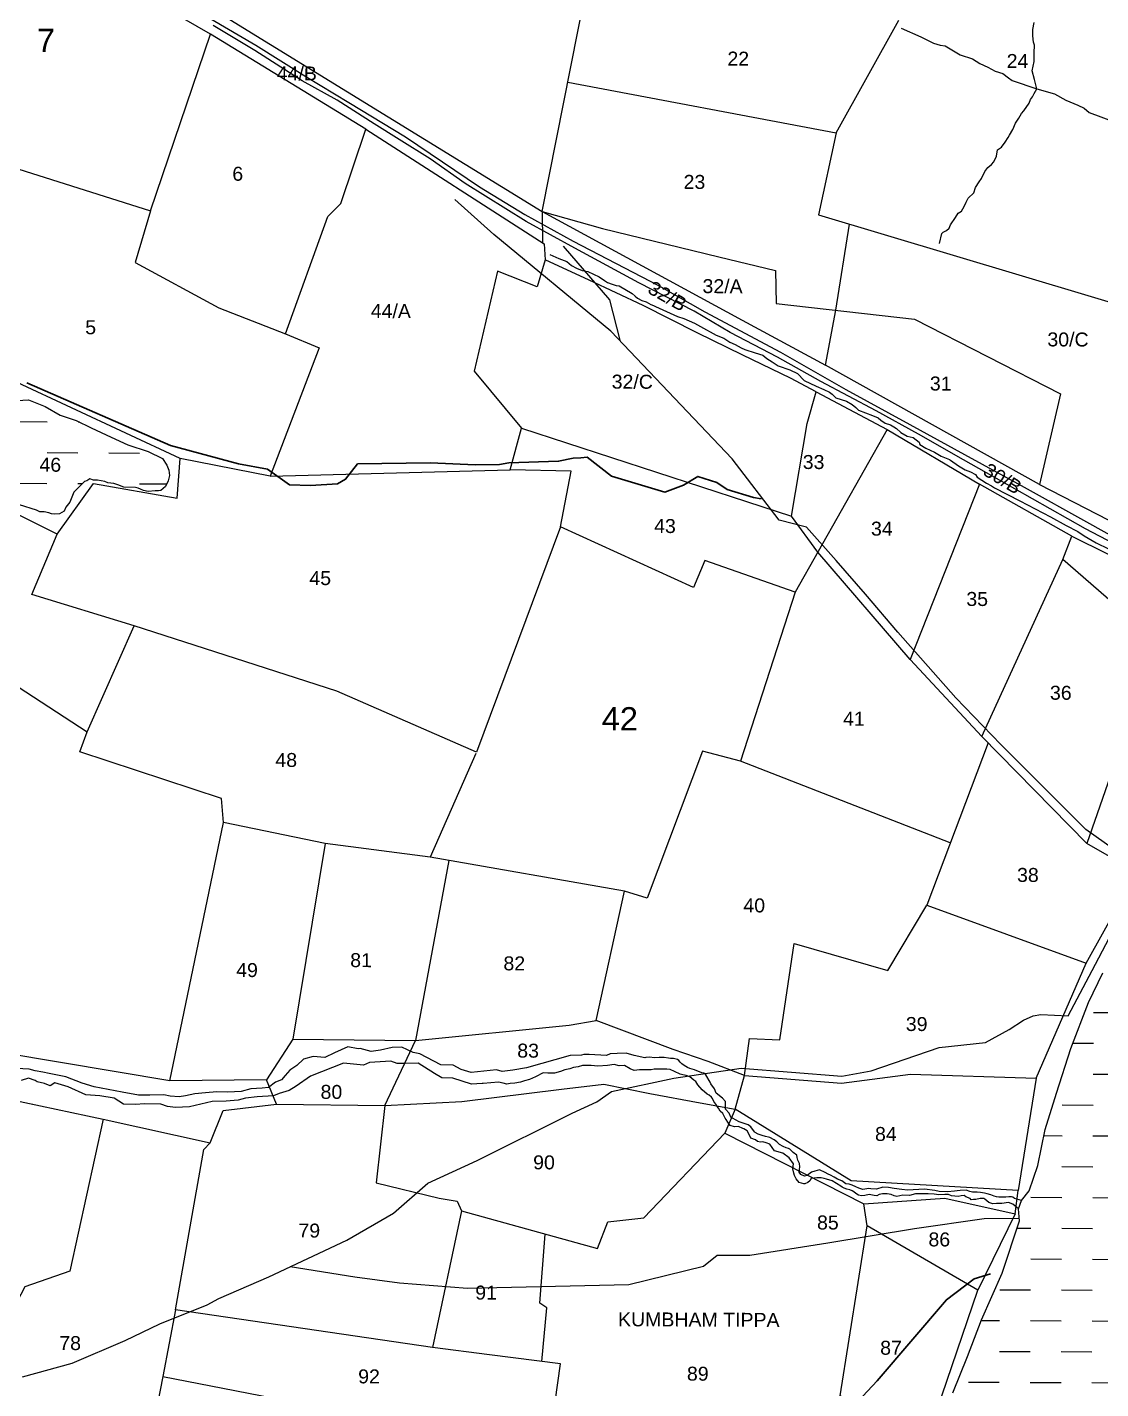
# Model space of a CAD drawing. Header units: inches. Extents: x 304037 to 460575, y 1453943 to 1639883.
# Drawn here: x 336731 to 337661, y 1600364 to 1601543 of the extents above; entities that cross this region are included whole.
import ezdxf

# ---------------------------------------------------------------- set-up
doc = ezdxf.new("R2010")
doc.units = ezdxf.units.IN
doc.header["$MEASUREMENT"] = 0
doc.linetypes.add('ACAD_ISO02W100', pattern=[15, 12, -3])
doc.linetypes.add('ACAD_ISO07W100', pattern=[3, 0, -3])
for name, color, linetype in [('CARTTRACK', 30, 'ACAD_ISO02W100'), ('NALA', 4, 'Continuous'), ('SURVEY_BND', 7, 'Continuous'), ('SURVEY_NO', 7, 'Continuous'), ('WATER_BODY', 4, 'Continuous')]:
    doc.layers.add(name, color=color, linetype=linetype)
doc.layers.add('FOOTPATH', color=150, linetype='ACAD_ISO07W100', lineweight=30)
doc.layers.add('ROAD', color=1, linetype='Continuous', lineweight=25)
doc.styles.get("Standard").update_dxf_attribs({"font": 'arial.ttf'})
pattern_1 = [(180, (-1012.415, -503.833), (-3.975938, -3.975937), [3.975938, -3.975938])]

# ---------------------------------------------------------------- blocks, each defined once
blk = doc.blocks.new('CHINTALAMAKURU')
at = {"layer": 'WATER_BODY', "linetype": 'ByBlock'}
h = blk.add_hatch(dxfattribs=at)
h.set_pattern_fill('DASH', color=256, scale=31.8075, angle=180, style=0)
h.set_pattern_definition(pattern_1)
h.paths.add_polyline_path([(-94.8, 77.56), (-94.49, 77.65), (-94.11, 77.92), (-93.62, 77.74), (-93.13, 77.74), (-92.16, 77.59), (-91.8, 77.43), (-91, 77.31), (-90.51, 77.14), (-89.72, 76.86), (-88.21, 76.83), (-87.86, 76.76), (-87.56, 76.61), (-87.2, 76.44), (-86.57, 76.33), (-85.7, 76.4), (-85.24, 76.42), (-84.97, 76.46), (-84.34, 76.98), (-84.03, 77.7), (-83.84, 78.37), (-83.94, 79.06), (-84.2, 79.73), (-84.75, 80.57), (-86.59, 81.46), (-89.22, 82.33), (-91.4, 83.28), (-93.97, 84.49), (-95.92, 85.42), (-97.97, 86.09), (-99.92, 87.2), (-102.04, 88.08), (-104.22, 87.92), (-106.28, 87.22), (-107.29, 85.51), (-107.83, 83.89), (-108.15, 81.69), (-108.26, 80.85), (-108.52, 79.88), (-108.89, 78.2), (-108.62, 77.24), (-107.25, 76.08), (-106.39, 75.68), (-105.19, 75.32), (-103.83, 74.82), (-103.17, 74.53), (-100.98, 73.84), (-100.53, 73.62), (-99.96, 73.64), (-99.38, 73.52), (-99.02, 73.39), (-98.59, 73.36), (-97.98, 73.38), (-97.41, 73.72), (-97.2, 74.27), (-96.67, 74.88), (-96.15, 76.2)])
h = blk.add_hatch(dxfattribs=at)
h.set_pattern_fill('DASH', color=256, scale=31.8075, angle=180, style=0)
h.set_pattern_definition(pattern_1)
h.paths.add_polyline_path([(67.16, 10.24), (60.95, 15.44), (54.38, 20.35), (48.27, 25.34), (46.4, 24.32), (43.29, 22.57), (39.66, 19.48), (36.73, 14.81), (34.89, 10.97), (32.66, 5.05), (30.82, -0.7), (29.37, -5.43), (28.46, -10.05), (27.37, -13.32), (26.36, -14.59), (25.98, -15.65), (26.13, -17.18), (23.9, -23.94), (21.27, -29.99), (19.48, -34.73), (17.64, -39.4), (16.01, -43.44), (15.82, -46.11), (17.57, -48.27), (20.6, -49.7), (24.52, -51.55), (30.15, -53.79), (35.43, -56.39), (36.68, -57.29), (37.44, -57.32), (38.99, -57.85), (40.15, -58.44), (42.99, -59.67), (44.29, -60.28), (45.56, -60.85), (47.35, -61.54), (48.02, -61.95), (49.15, -62.37), (51.51, -62.65), (52.64, -62.65), (53.62, -62.8), (55.37, -63.19), (56.36, -63.52), (57.13, -63.52), (57.96, -63.6), (59.22, -63.48), (60.26, -63.68), (62.14, -62.17), (64.52, -57.34), (66.77, -52.64), (68.99, -47.31), (70.74, -44.23), (73.65, -42.95), (77.25, -43.2), (81.65, -42.86), (88.69, -42.9), (89.53, -42.55), (91.02, -42.3), (92.33, -42.01), (93.6, -41.59), (94.86, -41.29), (96.59, -40.79), (98.11, -40.36), (99.17, -39.96), (99.95, -39.8), (101.19, -39.48), (102.43, -39), (103.66, -37.37), (99.97, -34.44), (94.26, -30.48), (89.26, -26.33), (84.64, -23.2), (80.23, -20.23), (79.65, -18.64), (79.69, -16.32), (78.47, -11.78), (77.24, -6.28), (76.06, -0.94), (74.41, 4.21)])
at = {"layer": 'CARTTRACK', "linetype": 'ByBlock'}
for points in [[(-102.26, -37.86), (-95.9, -36.1), (-89.05, -33.14), (-84.62, -30.97), (-78.53, -28.48), (-77.01, -27.67), (-70.59, -24.82), (-60.57, -20.05), (-54.56, -16.56), (-50.13, -12.67), (-43.79, -9.74), (-31.57, -3.58), (-28.41, -2.09), (-26.52, -0.76), (-18.49, 1.01), (-9.84, 2.34), (3.14, 1.34), (6.93, 2.07), (15.68, 5.1), (21.65, 5.78), (24.68, 7.44), (26.51, 8.67), (27.77, 9.23), (28.77, 9.43), (32.26, 9.25), (35.36, 15.12), (39.25, 22.65)], [(39.51, 29.73), (34.43, 33.27), (30.04, 37.64), (23.44, 44.2), (17.62, 50.19), (10.12, 58.62), (5.92, 63.49), (2.14, 67.79), (-1.73, 72.08), (-5.23, 72.97), (-11.34, 80.87), (-27.03, 97.26), (-42.19, 109.65), (-47.25, 114.14)], [(-33.26, 108.19), (-27.25, 101.29), (-25.89, 96.07)], [(-67.83, -23.5), (-59.49, -24.81), (-53.74, -25.56), (-44.96, -26.19), (-24.21, -25.64), (-14.58, -23.22), (-12.83, -21.79), (-8.62, -21.79), (1.43, -20.12), (12.6, -18.25), (21.57, -16.91), (26.1, -16.86)]]:
    blk.add_lwpolyline(points, dxfattribs=at)
at = {"layer": 'FOOTPATH', "linetype": 'ByBlock'}
for points in [[(-102.29, 90.27), (-83.74, 82.27), (-74.94, 79.95), (-71.22, 79.26), (-68.36, 77.25), (-65.66, 77.19), (-62.2, 77.4), (-61.15, 78), (-59.62, 79.98), (-50.2, 80.19), (-44.46, 79.92), (-41.34, 79.98), (-40.1, 80.22), (-33.71, 80.45), (-31.82, 80.87), (-30.86, 80.9), (-30.01, 80.99), (-26.89, 78.56), (-20, 76.52), (-17.6, 77.42), (-15.76, 78.56), (-13.3, 77.78), (-11.95, 76.91), (-8.58, 75.89), (-7.59, 75.71)], [(1.09, -45.23), (7.88, -37.92), (16.74, -27.4), (20.33, -24.7), (22.43, -24.04)]]:
    blk.add_lwpolyline(points, dxfattribs=at)
at = {"layer": 'NALA', "linetype": 'ByBlock'}
for points in [[(15.27, 108.74), (15.57, 110.01), (15.74, 110.2), (16.17, 110.39), (16.51, 110.71), (16.68, 111.16), (17.32, 112.09), (17.65, 112.63), (18.06, 112.9), (18.42, 113.53), (18.68, 114.09), (18.94, 114.58), (19.64, 115.28), (19.86, 115.97), (20.33, 116.68), (20.62, 117.13), (21.08, 118.05), (21.44, 118.57), (21.9, 118.92), (22.2, 119.3), (22.57, 120.01), (22.66, 120.82), (23.18, 121.2), (23.65, 121.83), (24.06, 122.41), (24.23, 122.73), (24.66, 123.47), (24.99, 124.26), (25.4, 124.92), (25.76, 125.53), (26.06, 125.88), (26.72, 126.87), (26.92, 127.32), (27.16, 127.67), (27.37, 128.1), (27.7, 128.73), (27.39, 129.91), (27.12, 131.03), (27.36, 132.26), (27.37, 133.36), (27.37, 134.36), (27.25, 134.75), (27.17, 135.53), (27.17, 136.35), (27.32, 137.28)], [(10.18, 136.47), (12.75, 135.36), (14.36, 134.55), (15.25, 134.29), (15.87, 134.19), (17.83, 133.04), (19.4, 132.53), (20.37, 131.95), (21.37, 131.49), (22.33, 130.98), (23.31, 130.68), (24.05, 130.12), (24.52, 129.77), (27.7, 128.73), (29.99, 128.08), (31.47, 127.26), (33.02, 126.63), (33.84, 126.24), (34.47, 125.71), (37.82, 124.47)], [(-34.97, 107.11), (-33.81, 106.56), (-32.78, 106.21), (-32.15, 105.67), (-31.5, 105.36), (-30.77, 105.05), (-30.06, 104.91), (-28.6, 104.22), (-27.9, 103.76), (-27.49, 103.51), (-26.9, 103.29), (-26.4, 103.12), (-26.01, 103.08), (-24.31, 102.13), (-23.94, 101.76), (-23.63, 101.51), (-23.09, 101.22), (-22.51, 101.04), (-21.9, 100.71), (-21.57, 100.56), (-21.3, 100.46), (-18.47, 99.19), (-17.64, 98.91), (-16.25, 98.32), (-15.49, 97.9), (-13.48, 96.77), (-12.48, 96.42), (-11.72, 95.91), (-11.03, 95.58), (-10.25, 95.18), (-9.75, 94.95), (-8.44, 94.52), (-7.46, 94.23), (-6.94, 93.8), (-6.25, 93.37), (-5.46, 92.86), (-3.97, 92.37), (-2.96, 91.9), (-2.1, 91), (-0.56, 90.28), (0.43, 89.85), (1.16, 89.51), (1.52, 89.25), (1.98, 88.79), (3.35, 88.36), (4.11, 87.92), (4.55, 87.55), (4.9, 87.18), (6.74, 86.54), (7.47, 86.21), (7.8, 85.92), (8.35, 85.53), (9.04, 85.33), (9.49, 85.08), (9.83, 84.86), (10.4, 84.34), (11.19, 83.88), (11.96, 83.71), (12.77, 83.12), (12.84, 82.82), (13.6, 82.35), (14.73, 81.85), (15.59, 81.33), (16.67, 80.88), (16.79, 80.8), (17.83, 80.07), (18.69, 79.57), (19.37, 79.32), (20.04, 78.97), (20.26, 78.64), (21.46, 77.85), (22.11, 77.52), (22.5, 77.27), (25.75, 75.62), (27.74, 74.58), (29.71, 73.56), (31.76, 72.45), (33.27, 71.7), (34.08, 71.11), (35.64, 70.25), (37.23, 69.47)], [(26.36, -14.59), (25.48, -14.33), (25.26, -14.15), (25.08, -14.09), (24.72, -14.12), (24.33, -14.17), (23.85, -14.16), (23.43, -14.17), (23.13, -14.13), (22.83, -14.03), (22.43, -13.88), (21.94, -13.72), (21.61, -13.65), (21.07, -13.55), (20.66, -13.53), (20.05, -13.54), (19.72, -13.44), (19.24, -13.26), (18.47, -13.32), (18.06, -13.37), (17.75, -13.42), (16.82, -13.48), (15.76, -13.44), (15.21, -13.32), (13.88, -13.17), (11.68, -13.32), (10.93, -13.22), (9.96, -13.08), (9.23, -12.97), (8.5, -12.93), (7.66, -13.19), (6.95, -13.15), (6.69, -13.1), (5.92, -13.25), (5.41, -13.07), (4.99, -12.91), (4.54, -12.7), (4.14, -12.57), (3.72, -12.51), (3.2, -12.16), (2.65, -11.92), (2.23, -11.67), (1.76, -11.42), (1.43, -11.28), (1.05, -11.08), (0.31, -10.75), (-0.28, -10.93), (-0.72, -11.04), (-1.28, -11.49), (-1.62, -11.56), (-2.07, -11.33), (-2.28, -11.05), (-2.28, -10.72), (-2.23, -10.37), (-2.28, -9.95), (-2.5, -9.5), (-2.56, -9.18), (-2.63, -8.87), (-3.08, -8.51), (-3.5, -8.11), (-3.71, -8.01), (-3.97, -7.9), (-4.37, -7.76), (-4.86, -7.5), (-5.2, -7.16), (-5.54, -6.91), (-6.08, -6.61), (-6.29, -6.54), (-6.68, -6.49), (-7.1, -6.36), (-7.59, -6.16), (-7.98, -5.97), (-8.06, -5.87), (-8.57, -5.24), (-8.88, -4.97), (-10.07, -4.6), (-10.52, -4.35), (-11.15, -4), (-11.36, -3.47), (-11.85, -2.95), (-11.84, -2), (-12.21, -1.57), (-13.04, -0.92), (-13.27, -0.37), (-13.74, 0.29), (-13.83, 0.49), (-14.38, 1.44), (-14.66, 1.65), (-14.88, 1.7), (-15.84, 2.08), (-16.46, 2.23), (-16.75, 2.37), (-17.17, 2.65), (-17.48, 2.86), (-17.69, 3.07), (-17.86, 3.26), (-18.04, 3.39), (-18.55, 3.51), (-18.94, 3.53), (-19.19, 3.55), (-19.76, 3.64), (-20.39, 3.67), (-21.04, 3.61), (-21.62, 3.67), (-22.12, 3.63), (-22.27, 3.58), (-23.63, 3.9), (-24.65, 4.17), (-25.83, 4.15), (-26.71, 4.1), (-27.19, 3.86), (-29.42, 3.98), (-30.1, 4), (-30.43, 3.89), (-31.86, 3.86), (-37.52, 2.26), (-39.27, 1.92), (-40.62, 1.76), (-41.35, 1.97), (-44.61, 1.62), (-45.93, 1.99), (-46.97, 2.56), (-48.53, 2.57), (-51.24, 4), (-52.12, 4.16), (-53.56, 4.85), (-54.84, 4.8), (-56.34, 4.46), (-57.55, 4.27), (-58.94, 4.64), (-59.21, 4.59), (-60.53, 4.87), (-62.27, 4.05), (-63.48, 3.48), (-65, 3.59), (-66.23, 3.25), (-67.12, 2.42), (-68.01, 1.83), (-68.59, 1.12), (-69.07, 0.57), (-69.86, 0.25), (-70.72, -0.44), (-71.54, -0.51), (-73.01, -0.6), (-74.24, -0.95), (-75.13, -1.01), (-76.02, -1.08), (-77.41, -1.02), (-78.85, -1.15), (-80.24, -1.31), (-81.45, -1.56), (-82.23, -1.7), (-83.42, -1.61), (-84.21, -1.43), (-86.01, -1.49), (-87.5, -1.49), (-89.6, -1.13), (-93.2, -0.47), (-94.76, 0.02), (-96.88, 0.84), (-99.02, 1.26), (-99.82, 1.42), (-100.81, 1.56), (-101.6, 1.77), (-103.22, 1.86)], [(25.98, -15.65), (25.24, -15.06), (24.7, -14.85), (23.85, -14.96), (23.13, -14.96), (22.68, -15.01), (22.18, -14.87), (21.65, -14.44), (21.53, -14.34), (21.03, -14.36), (20.48, -14.46), (20.19, -14.49), (19.9, -14.51), (19.74, -14.34), (19.2, -14.13), (18.96, -13.96), (18.59, -14.02), (18.21, -14.09), (17.35, -14.02), (16.96, -13.86), (16.49, -13.86), (15.73, -13.87), (15.11, -13.82), (14.32, -13.78), (14.15, -13.79), (12.72, -13.78), (11.92, -13.98), (11.06, -13.96), (10.3, -14.15), (9.95, -14.05), (9.58, -13.87), (9.05, -13.78), (8.46, -13.81), (8.01, -13.88), (7.71, -14.07), (7.36, -14.01), (6.74, -13.87), (6.18, -14), (5.76, -14.07), (5.38, -13.99), (5.03, -13.75), (4.76, -13.57), (4.55, -13.42), (4.26, -13.28), (3.85, -13.23), (3.52, -13.1), (3.26, -12.94), (3.09, -12.81), (1.97, -12.14), (1.22, -11.95), (0.92, -11.83), (0.55, -11.77), (-0.04, -11.75), (-0.73, -11.84), (-0.94, -12.14), (-1.18, -12.38), (-1.55, -12.57), (-1.71, -12.56), (-2.28, -12.38), (-2.7, -11.89), (-2.88, -11.48), (-3, -11.17), (-3.1, -10.62), (-3.09, -10.27), (-3.05, -9.97), (-3.6, -9.22), (-4.42, -8.59), (-5.48, -8.32), (-6.1, -7.44), (-6.58, -7.3), (-6.99, -7.17), (-7.31, -7.2), (-7.68, -7.11), (-7.95, -6.9), (-8.53, -6.69), (-8.71, -6.29), (-9.03, -5.76), (-9.46, -5.5), (-9.6, -5.45), (-10.16, -5.21), (-10.66, -5.24), (-11.24, -5.09), (-11.51, -4.63), (-11.74, -4.32), (-11.85, -4.12), (-12.17, -3.51), (-12.52, -3.24), (-12.75, -2.84), (-12.9, -2.61), (-13.1, -2.34), (-13.32, -2.01), (-13.53, -1.59), (-13.62, -1.44), (-13.96, -1.19), (-14.21, -1.04), (-14.86, -0.51), (-15.4, 0.14), (-15.68, 0.59), (-15.93, 0.76), (-16.44, 1.19), (-16.9, 1.36), (-17.34, 1.41), (-17.71, 1.5), (-18.41, 1.84), (-19, 2.1), (-19.42, 2.15), (-20.05, 2.17), (-21.06, 2.15), (-21.44, 2.06), (-21.97, 2.07), (-22.92, 2.03), (-23.63, 1.96), (-24.12, 2.19), (-24.88, 2.58), (-25.55, 2.57), (-26.19, 2.74), (-27.05, 2.59), (-28.3, 2.49), (-29.15, 2.6), (-29.82, 2.59), (-30.29, 2.56), (-30.83, 2.4), (-31.44, 2.32), (-31.91, 2.14), (-32.54, 2), (-33.1, 1.78), (-33.87, 1.57), (-34.73, 1.56), (-35.34, 1.61), (-36.35, 1.09), (-37.1, 0.73), (-37.74, 0.55), (-38.26, 0.4), (-38.99, 0.27), (-39.58, 0.22), (-40.03, 0.12), (-40.5, 0.27), (-41.11, 0.4), (-42.11, 0.31), (-43.09, 0.2), (-43.22, 0.19), (-44.59, 0.11), (-47, 0.85), (-48.41, 0.9), (-49.36, 1.45), (-51.46, 2.78), (-53.15, 2.75), (-54.15, 2.75), (-55.01, 3.03), (-57.72, 2.84), (-58.53, 2.48), (-61.08, 2.73), (-65.33, 1.06), (-67.19, -0.23), (-68.06, -0.82), (-69.37, -1.19), (-70.11, -1.52), (-72.21, -1.65), (-73.69, -1.83), (-74.64, -2.1), (-76.18, -2.24), (-78.01, -2.26), (-80.91, -2.98), (-82.72, -3.07), (-83.73, -2.94), (-84.6, -2.63), (-86.67, -2.63), (-87.92, -2.7), (-89.43, -2.68), (-90.63, -1.92), (-92.48, -1.61), (-94.26, -1.47), (-96.55, -0.45), (-98.26, 0.05), (-98.88, -0.33), (-99.63, -0.06), (-100.57, 0.15), (-100.83, 0.35), (-101.67, 0.63), (-102.64, 0.31)]]:
    blk.add_lwpolyline(points, dxfattribs=at)
at = {"layer": 'ROAD', "linetype": 'ByBlock'}
for points in [[(-78.76, 137.29), (-72.97, 133.92), (-66.49, 129.89), (-60.95, 126.55), (-53.62, 122.16), (-44.07, 115.75), (-38.2, 112.22), (-31.94, 108.84), (-20.94, 103.14), (-14.95, 99.8), (-5.16, 94.62), (3.29, 89.87), (11.54, 85.4), (18.6, 81.55), (25.92, 77.57), (34.75, 72.72), (43.6, 67.84)], [(41.63, 68.2), (34.23, 72.03), (25.1, 77.13), (18.48, 80.85), (12.68, 84.12), (7.18, 87.11), (0.05, 90.87), (-5.57, 93.99), (-11.69, 97.14), (-16.32, 99.86), (-23.45, 103.5), (-31.72, 107.9), (-38.02, 111.33), (-45.92, 116.18), (-50.44, 119.36), (-54.43, 121.82), (-57.66, 123.82), (-62.43, 126.86), (-66.98, 129.32), (-73.09, 133.22), (-78.47, 136.43)]]:
    blk.add_lwpolyline(points, dxfattribs=at)
at = {"layer": 'SURVEY_BND', "linetype": 'ByBlock'}
for points in [[(-138.16, 172.77), (-96.25, 149.36), (-35.97, 112.63), (-30.56, 140.65)], [(1.9, 122.92), (-0.33, 112.34), (51.77, 96.98), (40.54, 148.99), (24.56, 156.43)], [(-109.44, 119.65), (-86.45, 112.51), (-78.8, 135.31), (-97.76, 146.12)], [(-32.74, 129.32), (1.9, 122.92), (9.88, 137.51)], [(-86.45, 112.51), (-88.37, 105.82), (-77.58, 100.03), (-68.98, 96.7), (-63.6, 111.87), (-61.93, 113.54), (-58.75, 123.16), (-78.8, 135.31)], [(-58.75, 123.16), (-35.67, 108.47), (-35.54, 106.41), (-36.58, 102.91), (-41.68, 104.91), (-44.63, 92.02), (-38.5, 84.71), (-3.68, 73.51), (-1.71, 85.46), (-0.56, 89.53), (-3.85, 91.29), (-10.04, 94.22), (-15.92, 97.06), (-22.88, 100.58), (-29.89, 103.81), (-35.54, 106.41)], [(-35.97, 112.63), (-35.91, 108.63)], [(-35.97, 112.63), (-28.2, 110.47), (-13.16, 106.88), (-5.87, 105.15), (-5.74, 100.89), (12.08, 98.96), (30.93, 89.44), (28.28, 77.71), (0.63, 92.98), (1.93, 100.06), (3.63, 111.17)], [(-35.97, 112.63), (-10.12, 98.72), (0.63, 92.98)], [(-68.98, 96.7), (-64.61, 94.93), (-70.88, 78.36), (-82.46, 80.57), (-103.51, 90.28), (-107.98, 86.26), (-120.14, 92.95)], [(28.28, 77.71), (52.06, 65.63), (53.9, 76.69), (51.77, 96.98)], [(-0.56, 89.53), (8.62, 84.73), (-3.14, 63.71), (-14.79, 67.74), (-16.25, 64.27), (-33.42, 72.01), (-32.09, 79.19), (-39.93, 79.33), (-38.5, 84.71)], [(-130.1, 70.03), (-117.82, 62.72), (-111.07, 56.1), (-94.33, 45.32), (-88.33, 58.99), (-101.54, 62.99), (-98.3, 70.75), (-110.47, 76.75), (-107.98, 86.26)], [(8.62, 84.73), (20.55, 77.73), (11.71, 55.11), (-0.26, 68.87), (-3.68, 73.51)], [(-98.3, 70.75), (-93.62, 77.3), (-82.83, 75.47), (-82.46, 80.57)], [(-70.88, 78.36), (-39.93, 79.33)], [(11.71, 55.11), (21.01, 45.22), (31.35, 68.05), (32.5, 71.09), (20.55, 77.73)], [(-33.42, 72.01), (-44.13, 42.91), (-62.15, 50.69), (-88.33, 58.99)], [(32.5, 71.09), (51.06, 61.98), (49.88, 55.69), (43.52, 57.54), (31.35, 68.05)], [(-3.14, 63.71), (-10.11, 41.88), (-14.99, 43.17), (-22.03, 24.17), (-24.96, 25.05), (-50.05, 29.34)], [(43.52, 57.54), (34.59, 31.48), (21.01, 45.22)], [(-44.19, 42.74), (-50.05, 29.34), (-63.58, 31.06), (-76.68, 33.71), (-76.95, 36.78), (-95.23, 42.74), (-94.33, 45.32)], [(21.81, 44.41), (14.01, 23.45), (34.58, 16.06), (41.03, 27.83), (34.59, 31.48)], [(16.99, 31.47), (-10.11, 41.88)], [(-83.48, 0.35), (-140.44, 9.65), (-139.92, 27.17), (-141.16, 36.24)], [(-67.65, 5.8), (-71.01, 0.57), (-83.48, 0.35), (-76.68, 33.71)], [(-63.58, 31.06), (-67.65, 5.8), (-51.83, 5.71)], [(-47.62, 28.92), (-51.83, 5.71), (-32.01, 7.78), (-28.56, 8.38), (-24.96, 25.05)], [(-9.4, 1.39), (-8.79, 6.14), (-4.86, 5.98), (-3.07, 18.42), (9, 14.98), (14.01, 23.45)], [(-9.4, 1.39), (3.1, 0.43), (11.99, 1.66), (28.17, 1.21), (34.58, 16.06)], [(-55.74, -2.68), (-45.8, -2.13), (-32.99, -0.47), (-27.54, 0.18), (-21.58, -0.99), (-15.08, -2.18), (-10.59, -2.95), (-9.4, 1.39), (-14.08, 3.17), (-18.63, 4.69), (-28.56, 8.38)], [(-69.72, -2.6), (-55.74, -2.68), (-51.83, 5.71)], [(-92.03, -4.62), (-78.21, -7.59), (-76.58, -3.41), (-69.72, -2.6), (-71.01, 0.57)], [(28.17, 1.21), (25.92, -13.29), (4.4, -12.14), (-10.59, -2.95)], [(-110.28, -0.82), (-92.03, -4.62), (-96.26, -24.21), (-102.05, -26.27), (-111.49, -44.49)], [(-55.74, -2.68), (-56.81, -12.68), (-48.67, -14.61), (-46.36, -14.96), (-45.79, -16.22), (-28.23, -21.02), (-26.95, -17.55), (-22.3, -17.01), (-11.91, -6.05)], [(-10.59, -2.95), (-11.91, -6.05), (6.04, -15.09), (16.49, -14.32), (25.55, -16.29), (25.92, -13.29)], [(-82.59, -29.14), (-79.04, -8.46), (-78.21, -7.59)], [(25.55, -16.29), (20.79, -26.14), (6.49, -17.91), (6.04, -15.09)], [(-45.79, -16.22), (-49.45, -33.85)], [(-35.37, -35.6), (-34.73, -28.68), (-35.66, -28.07), (-35.01, -19.17)], [(-34.88, -61.72), (-19.22, -67.21), (-8.79, -71.09), (-4.22, -72.46), (3.81, -74.1), (5.54, -74.51), (9.67, -59.75), (13.57, -47.64), (3.13, -39.87), (6.49, -17.91)], [(13.57, -47.64), (20.79, -26.14)], [(-27.16, -99.6), (-37.52, -99.91), (-48.35, -97.17), (-44.9, -88.61), (-41.77, -82.26), (-40.46, -79.49), (-38.93, -74.59), (-38.02, -72.3), (-37.04, -68.74), (-35.82, -64.94), (-34.82, -61.49), (-34, -58.08), (-33.86, -55.6), (-32.43, -47.64), (-31.98, -44.37), (-33.93, -43.24), (-32.97, -35.9), (-42.1, -34.75), (-49.45, -33.85), (-82.59, -29.14), (-84.19, -37.76), (-48.16, -44.57), (-32.39, -47.4)], [(-84.19, -37.76), (-85.26, -43.24), (-73, -47.47), (-73.08, -50.17), (-52.5, -55.2), (-52.39, -55.78), (-48, -57.64), (-44.89, -58.48), (-34.88, -61.72)]]:
    blk.add_lwpolyline(points, dxfattribs=at)
at = {"layer": 'WATER_BODY', "linetype": 'ByBlock'}
for points in [[(-104.22, 87.92), (-102.04, 88.08), (-99.92, 87.2), (-97.97, 86.09), (-95.92, 85.42), (-93.97, 84.49), (-91.4, 83.28), (-89.22, 82.33), (-86.59, 81.46), (-84.75, 80.57), (-84.2, 79.73), (-83.94, 79.06), (-83.84, 78.37), (-84.03, 77.7), (-84.34, 76.98), (-84.97, 76.46), (-85.24, 76.42), (-85.7, 76.4), (-86.57, 76.33), (-87.2, 76.44), (-87.56, 76.61), (-87.86, 76.76), (-88.21, 76.83), (-89.72, 76.86), (-90.51, 77.14), (-91, 77.31), (-91.8, 77.43), (-92.16, 77.59), (-93.13, 77.74), (-93.62, 77.74), (-94.11, 77.92), (-94.49, 77.65), (-94.8, 77.56), (-96.15, 76.2), (-96.67, 74.88), (-97.2, 74.27), (-97.41, 73.72), (-97.98, 73.38), (-98.59, 73.36), (-99.02, 73.39), (-99.38, 73.52), (-99.96, 73.64), (-100.53, 73.62), (-100.98, 73.84), (-103.17, 74.53)], [(17.64, -39.4), (19.48, -34.73), (21.27, -29.99), (23.9, -23.94), (26.13, -17.18), (25.98, -15.65), (26.36, -14.59), (27.37, -13.32), (28.46, -10.05), (29.37, -5.43), (30.82, -0.7), (32.66, 5.05), (34.89, 10.97), (36.73, 14.81)]]:
    blk.add_lwpolyline(points, dxfattribs=at)
at = {"layer": 'SURVEY_NO', "linetype": 'ByBlock'}
for s, height, p in [('7', 3, (-101.18, 132.91)), ('22', 1.8, (-12.18, 131.54)), ('24', 1.8, (23.81, 131.39)), ('44/B', 1.8, (-70.25, 129.39)), ('6', 1.8, (-75.92, 116.42)), ('23', 1.8, (-17.76, 115.63)), ('32/A', 1.8, (-15.26, 102.2)), ('44/A', 1.8, (-58, 98.81)), ('5', 1.8, (-94.79, 96.55)), ('30/C', 1.8, (29.22, 95.53)), ('32/C', 1.8, (-26.91, 89.84)), ('31', 1.8, (14.1, 89.78)), ('33', 1.8, (-2.24, 79.59)), ('46', 1.8, (-100.61, 78.81)), ('43', 1.8, (-21.36, 71.26)), ('34', 1.8, (6.59, 71.04)), ('45', 1.8, (-65.76, 64.35)), ('35', 1.8, (18.92, 62.03)), ('36', 1.8, (29.75, 49.99)), ('42', 3, (-28, 45.79)), ('41', 1.8, (3.1, 46.53)), ('48', 1.8, (-70.04, 40.89)), ('38', 1.8, (25.61, 26.49)), ('40', 1.8, (-9.64, 22.41)), ('81', 1.8, (-60.28, 15.13)), ('82', 1.8, (-40.53, 14.8)), ('49', 1.8, (-74.97, 13.79)), ('39', 1.8, (11.36, 7.21)), ('83', 1.8, (-38.7, 3.56)), ('80', 1.8, (-64.03, -1.87)), ('84', 1.8, (7.45, -6.98)), ('90', 1.8, (-36.59, -10.83)), ('85', 1.8, (0.03, -18.42)), ('79', 1.8, (-66.8, -19.75)), ('86', 1.8, (14.4, -20.54)), ('91', 1.8, (-43.98, -27.65)), ('KUMBHAM TIPPA', 1.8, (-25.56, -31.01)), ('78', 1.8, (-97.56, -34.39)), ('87', 1.8, (8.24, -34.53)), ('92', 1.8, (-59.02, -38.52)), ('89', 1.8, (-16.65, -37.98))]:
    blk.add_text(s, height=height, dxfattribs=at).set_placement(p)
for s, rotation, p in [('32/B', 330.8344, (-22.46, 102.27)), ('30/B', 328.7656, (20.85, 79.04))]:
    blk.add_text(s, height=1.8, rotation=rotation, dxfattribs=at).set_placement(p)

msp = doc.modelspace()

# ---------------------------------------------------------------- block references
at = {"layer": 'SURVEY_BND', "linetype": 'ByBlock', "xscale": 6.717149151391893, "yscale": 6.717149151321792, "zscale": 6.717149151394595, "rotation": 359.7481555107381}
msp.add_blockref('CHINTALAMAKURU', (337415.4, 1600625.6), dxfattribs=at)

doc.saveas('drawing.dxf')
